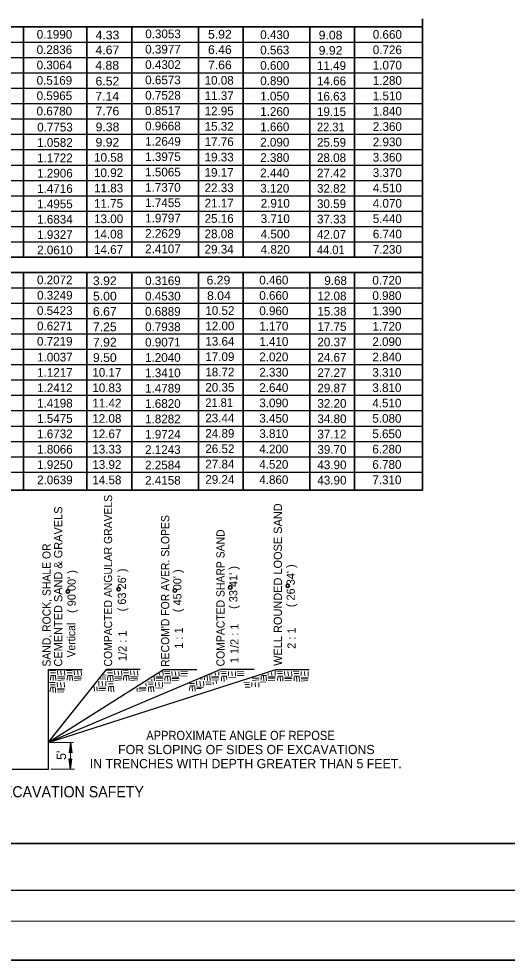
# Model space of a CAD drawing. Extents: x -23 to 389, y -283 to 18.
# Drawn here: x 73.6 to 161.1, y -282.8 to -114.2 of the extents above; entities that cross this region are included whole.
import ezdxf
from ezdxf.enums import TextEntityAlignment as Align

# ---------------------------------------------------------------- set-up
doc = ezdxf.new("R2010")
doc.units = 0
doc.header["$LTSCALE"] = 0.62
doc.linetypes.add('LONG_DASHED', pattern=[7.5, 6, -1.5])
doc.layers.add('1', color=7, linetype='Continuous', lineweight=13)
doc.layers.add('25', color=7, linetype='Continuous', lineweight=25)

msp = doc.modelspace()

# ---------------------------------------------------------------- linework, layer by layer
at = {"layer": '1', "lineweight": 35}
for p, q in [((145.9576, -114.2002), (145.9576, -198.588)), ((34.3627, -115.6166), (145.9595, -115.6166)), ((74.4388, -115.6166), (74.4388, -156.8664)), ((85.8258, -115.6166), (85.8258, -156.8664)), ((93.8538, -115.6166), (93.8538, -156.8664)), ((105.8033, -115.6166), (105.8033, -156.8664)), ((113.8242, -115.6166), (113.8242, -156.8664)), ((125.7867, -115.6166), (125.7867, -156.8664)), ((133.8075, -115.6166), (133.8075, -156.8664)), ((34.3627, -156.8664), (145.9595, -156.8664)), ((34.3627, -159.6164), (145.9595, -159.6164)), ((74.4388, -159.6164), (74.4388, -198.588)), ((85.8258, -159.6164), (85.8258, -198.588)), ((93.8538, -159.6164), (93.8538, -198.588)), ((105.8033, -159.6164), (105.8033, -198.4904)), ((113.8242, -159.6164), (113.8242, -198.4904)), ((125.7867, -159.6164), (125.7867, -198.4904)), ((133.8075, -159.6164), (133.8075, -198.4904)), ((34.3627, -198.588), (145.9576, -198.588)), ((16.069, -261.9017), (377.1528, -261.9017))]:
    msp.add_line(p, q, dxfattribs=at)
at = {"layer": '1', "lineweight": 25}
for p, q in [((37.6627, -118.3666), (145.9595, -118.3666)), ((37.6627, -121.1166), (145.9595, -121.1166)), ((37.6627, -123.8666), (145.9595, -123.8666)), ((37.6627, -126.6166), (145.9595, -126.6166)), ((37.6627, -129.3666), (145.9595, -129.3666)), ((37.6627, -132.1166), (145.9595, -132.1166)), ((37.6627, -134.8666), (145.9595, -134.8666)), ((37.6627, -137.6165), (145.9595, -137.6165)), ((37.6627, -140.3664), (145.9595, -140.3664)), ((37.6627, -143.1164), (145.9595, -143.1164)), ((37.6627, -145.8664), (145.9595, -145.8664)), ((37.6627, -148.6164), (145.9595, -148.6164)), ((37.6627, -151.3664), (145.9595, -151.3664)), ((37.6627, -154.1164), (145.9595, -154.1164)), ((37.6627, -162.3664), (145.9595, -162.3664)), ((37.6627, -165.1164), (145.9595, -165.1164)), ((37.6627, -167.8664), (145.9595, -167.8664)), ((37.6627, -170.6164), (145.9595, -170.6164)), ((37.7412, -173.3671), (145.9595, -173.3671)), ((37.6627, -176.1164), (145.9595, -176.1164)), ((37.6627, -178.8664), (145.9595, -178.8664)), ((37.6627, -181.6164), (145.9595, -181.6164)), ((37.6627, -184.3664), (145.9595, -184.3664)), ((37.6627, -187.1164), (145.9595, -187.1164)), ((37.6627, -189.8664), (145.9595, -189.8664)), ((37.6627, -192.6164), (145.9595, -192.6164)), ((37.6627, -195.3664), (145.9595, -195.3664)), ((78.9154, -248.5837), (78.9154, -230.7363)), ((78.9154, -230.7363), (84.9466, -230.7363)), ((78.9474, -243.7737), (89.3402, -230.7363)), ((78.9474, -243.7737), (99.5462, -230.7363)), ((78.9474, -243.7737), (109.6886, -230.7363)), ((78.9474, -243.8002), (119.6962, -230.7363)), ((95.3533, -230.7363), (89.3221, -230.7363)), ((99.4766, -230.7363), (105.5078, -230.7363)), ((115.7844, -230.7363), (109.7533, -230.7363)), ((119.6476, -230.7363), (125.6788, -230.7363)), ((82.8774, -243.7977), (82.62, -245.671)), ((82.8774, -243.7977), (83.1348, -245.671)), ((82.8793, -248.5963), (82.6218, -246.723)), ((82.8793, -248.5963), (83.1367, -246.723)), ((72.395, -248.5837), (78.9154, -248.5837)), ((-0.5964, -270.2342), (382.7082, -270.2342))]:
    msp.add_line(p, q, dxfattribs=at)
at = {"layer": '1', "linetype": 'LONG_DASHED'}
for p, q in [((80.1572, -230.9622), (79.1358, -230.9157)), ((80.5287, -230.9622), (80.5751, -231.705)), ((81.1323, -230.9622), (81.2251, -231.7515)), ((81.7823, -230.9622), (81.8287, -231.7978)), ((83.1503, -230.9622), (82.1288, -230.9157)), ((83.5218, -230.9622), (83.5682, -231.705)), ((84.1253, -230.9622), (84.2182, -231.7515)), ((84.7753, -230.9622), (84.8218, -231.7978)), ((90.4133, -230.9622), (89.3919, -230.9157)), ((90.7848, -230.9622), (90.8313, -231.705)), ((91.3884, -230.9622), (91.4813, -231.7515)), ((92.0384, -230.9622), (92.0848, -231.7978)), ((93.2763, -230.9622), (92.2549, -230.9157)), ((93.6478, -230.9622), (93.6943, -231.705)), ((94.2514, -230.9622), (94.3443, -231.7515)), ((94.9014, -230.9622), (94.9478, -231.7978)), ((99.4398, -230.9947), (99.4863, -231.8303)), ((119.5295, -230.9947), (119.5759, -231.8303)), ((80.1572, -231.3336), (79.275, -231.3336)), ((79.3215, -231.8907), (79.275, -232.6336)), ((80.2501, -231.7978), (79.3678, -231.7978)), ((79.7393, -231.8907), (79.7858, -232.7264)), ((80.2037, -231.9372), (80.2501, -232.7264)), ((80.5287, -232.2622), (81.8287, -232.2622)), ((80.5751, -231.9836), (81.7823, -232.0301)), ((80.5751, -232.6801), (81.7358, -232.5872)), ((83.1503, -231.3336), (82.2681, -231.3336)), ((82.3146, -231.8907), (82.2681, -232.6336)), ((83.2432, -231.7978), (82.3609, -231.7978)), ((82.7323, -231.8907), (82.7788, -232.7264)), ((83.1968, -231.9372), (83.2432, -232.7264)), ((83.5218, -232.2622), (84.8218, -232.2622)), ((83.5682, -231.9836), (84.7753, -232.0301)), ((83.5682, -232.6801), (84.7288, -232.5872)), ((89.1933, -232.4434), (88.1719, -232.397)), ((89.1933, -232.0852), (88.5484, -232.0559)), ((89.2422, -231.7272), (88.7234, -231.7036)), ((90.4133, -231.3336), (89.5312, -231.3336)), ((89.5777, -231.8907), (89.5312, -232.6336)), ((90.5063, -231.7978), (89.624, -231.7978)), ((89.9954, -231.8907), (90.0419, -232.7264)), ((90.4598, -231.9372), (90.5063, -232.7264)), ((90.7848, -232.2622), (92.0848, -232.2622)), ((90.8313, -231.9836), (92.0384, -232.0301)), ((90.8313, -232.6801), (91.9919, -232.5872)), ((93.2763, -231.3336), (92.3942, -231.3336)), ((92.4407, -231.8907), (92.3942, -232.6336)), ((93.3693, -231.7978), (92.487, -231.7978)), ((92.8584, -231.8907), (92.9049, -232.7264)), ((93.3228, -231.9372), (93.3693, -232.7264)), ((93.6478, -232.2622), (94.9478, -232.2622)), ((93.6943, -231.9836), (94.9014, -232.0301)), ((93.6943, -232.6801), (94.8549, -232.5872)), ((97.4266, -232.4584), (97.4433, -232.7589)), ((97.8613, -231.9697), (97.9077, -232.7589)), ((98.1863, -232.2947), (99.4863, -232.2947)), ((98.2327, -232.0161), (99.4398, -232.0626)), ((98.2327, -232.7126), (99.3933, -232.6197)), ((98.8404, -231.4248), (98.8827, -231.784)), ((100.6778, -231.0597), (99.6563, -231.0133)), ((100.6778, -231.4312), (99.7956, -231.4312)), ((99.8421, -231.9883), (99.7956, -232.7312)), ((100.7707, -231.8954), (99.8884, -231.8954)), ((100.2598, -231.9883), (100.3063, -232.824)), ((100.7243, -232.0347), (100.7707, -232.824)), ((101.0493, -231.0597), (101.0957, -231.8026)), ((101.0493, -232.3597), (102.3493, -232.3597)), ((101.0957, -232.0812), (102.3028, -232.1277)), ((101.6528, -231.0597), (101.7457, -231.8491)), ((102.3028, -231.0597), (102.3493, -231.8954)), ((102.5923, -231.8858), (103.7994, -231.9323)), ((102.6248, -231.0394), (103.8319, -231.0859)), ((102.6248, -231.4301), (103.8319, -231.4766)), ((106.137, -232.4627), (106.6159, -232.4244)), ((106.967, -231.8581), (106.9205, -232.6009)), ((107.3848, -231.8581), (107.4313, -232.6937)), ((107.8956, -231.7652), (107.7932, -231.7652)), ((107.8492, -231.9045), (107.8956, -232.6937)), ((108.1742, -232.2295), (109.4742, -232.2295)), ((108.2173, -231.6199), (108.2206, -231.6723)), ((108.2206, -231.9509), (109.4278, -231.9974)), ((108.2206, -232.6474), (109.3813, -232.5546)), ((108.8215, -231.3012), (108.8706, -231.7188)), ((109.4386, -231.1241), (109.4742, -231.7652)), ((110.7958, -231.0923), (109.7743, -231.0459)), ((110.7958, -231.4637), (109.9136, -231.4637)), ((109.9601, -232.0209), (109.9136, -232.7637)), ((110.8887, -231.928), (110.0064, -231.928)), ((110.3778, -232.0209), (110.4243, -232.8566)), ((110.8423, -232.0673), (110.8696, -232.5318)), ((111.1673, -231.0923), (111.2137, -231.8352)), ((111.2137, -232.1137), (112.4208, -232.1602)), ((111.7708, -231.0923), (111.8637, -231.8817)), ((112.4208, -231.0923), (112.4673, -231.928)), ((112.7428, -231.0394), (113.9499, -231.0859)), ((112.7428, -231.7882), (113.9499, -231.8347)), ((112.8078, -231.3975), (114.015, -231.444)), ((115.4129, -232.2621), (116.7129, -232.2621)), ((115.4593, -232.68), (116.62, -232.5872)), ((117.0688, -231.9232), (117.0223, -232.6661)), ((117.9973, -231.8303), (117.1151, -231.8303)), ((117.4865, -231.9232), (117.533, -232.7589)), ((117.9509, -231.9697), (117.9973, -232.7589)), ((118.2759, -232.2947), (119.5759, -232.2947)), ((118.3049, -231.4591), (118.3223, -231.7375)), ((118.3223, -232.0161), (119.5295, -232.0626)), ((118.3223, -232.7126), (119.483, -232.6197)), ((118.9121, -231.2717), (118.9723, -231.784)), ((120.865, -231.0597), (119.8436, -231.0133)), ((120.865, -231.4312), (119.9828, -231.4312)), ((120.0293, -231.9883), (119.9828, -232.7312)), ((120.9579, -231.8954), (120.0757, -231.8954)), ((120.4471, -231.9883), (120.4936, -232.824)), ((120.9115, -232.0347), (120.9579, -232.824)), ((121.2365, -231.0597), (121.2829, -231.8026)), ((121.2365, -232.3597), (122.5365, -232.3597)), ((121.2829, -232.0812), (122.4901, -232.1277)), ((121.8401, -231.0597), (121.9329, -231.8491)), ((122.4901, -231.0597), (122.5365, -231.8954)), ((123.8256, -231.0923), (122.8042, -231.0459)), ((123.8256, -231.4637), (122.9434, -231.4637)), ((122.9899, -232.0209), (122.9434, -232.7637)), ((123.9185, -231.928), (123.0363, -231.928)), ((123.4077, -232.0209), (123.4542, -232.8566)), ((123.8721, -232.0673), (123.9185, -232.8566)), ((124.1971, -231.0923), (124.2435, -231.8352)), ((124.1971, -232.3923), (125.4971, -232.3923)), ((124.2435, -232.1137), (125.4507, -232.1602)), ((124.8007, -231.0923), (124.8935, -231.8817)), ((125.4507, -231.0923), (125.4971, -231.928)), ((80.1083, -233.0782), (79.0869, -233.0318)), ((80.1083, -233.4497), (79.2262, -233.4497)), ((79.2727, -234.0068), (79.2262, -234.7497)), ((80.2013, -233.9139), (79.319, -233.9139)), ((79.6904, -234.0068), (79.7369, -234.8425)), ((80.1548, -234.0532), (80.2013, -234.8425)), ((80.4798, -233.0782), (80.5263, -233.8211)), ((80.5263, -234.0997), (81.7334, -234.1462)), ((81.0834, -233.0782), (81.1763, -233.8676)), ((81.7334, -233.0782), (81.7798, -233.9139)), ((87.1324, -233.7627), (87.1789, -234.5983)), ((87.5968, -233.8091), (87.6433, -234.5983)), ((87.9218, -232.8341), (87.9683, -233.5769)), ((87.9218, -234.1341), (89.2218, -234.1341)), ((87.9683, -233.8555), (89.1754, -233.902)), ((88.5254, -232.8341), (88.6183, -233.6234)), ((89.1754, -232.8341), (89.2218, -233.6697)), ((90.5435, -232.948), (89.5221, -232.9016)), ((90.5435, -233.3194), (89.6613, -233.3194)), ((89.7078, -233.8766), (89.6613, -234.6194)), ((90.6364, -233.7837), (89.7542, -233.7837)), ((90.1256, -233.8766), (90.1721, -234.7122)), ((90.59, -233.923), (90.6364, -234.7122)), ((94.8164, -234.0847), (94.8495, -234.6471)), ((95.1281, -234.1828), (96.4281, -234.1828)), ((95.1745, -233.9042), (96.3817, -233.9507)), ((96.3997, -233.2063), (96.4281, -233.7185)), ((97.7172, -232.9805), (96.6958, -232.9341)), ((97.7172, -233.3519), (96.835, -233.3519)), ((96.8815, -233.9091), (96.835, -234.6519)), ((97.8101, -233.8162), (96.9278, -233.8162)), ((97.2993, -233.9091), (97.3458, -234.7447)), ((97.7637, -233.9555), (97.8101, -234.7447)), ((98.0887, -232.9805), (98.1351, -233.7233)), ((98.1351, -234.0019), (99.3423, -234.0484)), ((98.6923, -232.9805), (98.7851, -233.7698)), ((99.3423, -232.9805), (99.3887, -233.8162)), ((99.6642, -233.1229), (100.8713, -233.1694)), ((101.0957, -232.7777), (102.2563, -232.6848)), ((105.1023, -233.2217), (104.2202, -233.2217)), ((104.2667, -233.7788), (104.2202, -234.5217)), ((105.1953, -233.6859), (104.313, -233.6859)), ((104.6844, -233.7788), (104.7309, -234.6145)), ((105.1488, -233.8252), (105.1953, -234.6145)), ((105.4738, -232.8502), (105.5203, -233.5931)), ((105.4738, -234.1502), (106.2641, -234.1502)), ((105.5203, -233.8717), (106.7274, -233.9182)), ((106.0774, -232.8502), (106.1703, -233.6396)), ((106.7274, -232.8502), (106.7738, -233.6859)), ((108.0629, -232.9805), (107.0415, -232.9341)), ((108.0629, -233.3519), (107.1808, -233.3519)), ((108.4344, -232.9805), (108.4611, -233.4075)), ((108.9729, -232.7852), (109.0238, -233.2172)), ((114.9764, -233.0456), (113.955, -232.9992)), ((114.9764, -233.417), (114.0943, -233.417)), ((115.0693, -233.8812), (114.1871, -233.8812)), ((115.3479, -233.0456), (115.3943, -233.7884)), ((115.9515, -233.0456), (116.0443, -233.8349)), ((116.6015, -233.0456), (116.6479, -233.8812)), ((117.8719, -233.0131), (116.8505, -232.9667)), ((121.2829, -232.7777), (122.4436, -232.6848)), ((124.2435, -232.8102), (125.4042, -232.7174)), ((80.4798, -234.3782), (81.7798, -234.3782)), ((80.5263, -234.7962), (81.6869, -234.7033)), ((87.9683, -234.552), (89.1289, -234.4592)), ((95.1745, -234.6007), (96.3352, -234.5079))]:
    msp.add_line(p, q, dxfattribs=at)
at = {"layer": '1'}
for p, q in [((79.2047, -243.7973), (83.3847, -243.7973)), ((82.8783, -248.5967), (82.8783, -243.7973)), ((79.3769, -248.5967), (83.613, -248.5967)), ((-17.2618, -275.7896), (382.7082, -275.7896))]:
    msp.add_line(p, q, dxfattribs=at)
at = {"layer": '1', "lineweight": 25}
for points in [[(83.1348, -245.671), (82.8748, -245.526), (82.62, -245.671)], [(82.6218, -246.723), (82.8819, -246.8679), (83.1367, -246.723)]]:
    msp.add_lwpolyline(points, dxfattribs=at)
at = {"layer": '1', "lineweight": 35}
for centre, radius in [((111.5078, -216.039), 0.3315), ((121.819, -215.7327), 0.2891), ((82.4103, -216.7558), 0.3028), ((91.4856, -216.3577), 0.2964), ((101.5777, -216.5696), 0.3115)]:
    msp.add_circle(centre, radius, dxfattribs=at)
at = {"layer": '25', "lineweight": 35}
msp.add_lwpolyline([(-22.7439, -282.7958), (388.9545, -282.7958), (388.9545, 17.5601), (-22.7439, 17.5601)], close=True, dxfattribs=at)

# ---------------------------------------------------------------- texts
at = {"layer": '1'}
for s, height, p in [('0.1990', 1.558, (76.8099, -117.7388)), ('0.3053', 1.558, (96.2727, -117.6589)), ('0.430', 1.558, (116.8828, -117.8098)), ('0.660', 1.558, (137.0598, -117.761)), ('0.2836', 1.558, (76.7989, -120.4888)), ('0.3977', 1.558, (96.2617, -120.4089)), ('0.563', 1.558, (116.8828, -120.5598)), ('0.726', 1.558, (137.0598, -120.511)), ('0.3064', 1.558, (76.7989, -123.2388)), ('0.4302', 1.558, (96.2617, -123.1589)), ('0.600', 1.558, (116.8828, -123.3098)), ('11.49', 1.558, (127.052, -123.3347)), ('1.070', 1.558, (137.0598, -123.261)), ('0.5169', 1.558, (76.7989, -125.9888)), ('0.6573', 1.558, (96.2617, -125.9089)), ('10.08', 1.558, (106.9099, -125.9745)), ('0.890', 1.558, (116.8828, -126.0598)), ('14.66', 1.558, (127.052, -126.0847)), ('1.280', 1.558, (137.0598, -126.011)), ('0.5965', 1.558, (76.7989, -128.7388)), ('0.7528', 1.558, (96.2617, -128.6589)), ('11.37', 1.558, (106.9099, -128.7245)), ('1.050', 1.558, (116.8828, -128.8098)), ('16.63', 1.558, (127.052, -128.8347)), ('1.510', 1.558, (137.0598, -128.761)), ('0.8517', 1.558, (96.2507, -131.4089)), ('0.6780', 1.558, (76.7879, -131.4888)), ('12.95', 1.558, (106.9099, -131.4745)), ('1.260', 1.558, (116.8828, -131.5598)), ('19.15', 1.558, (127.052, -131.5847)), ('1.840', 1.558, (137.0598, -131.511)), ('0.9668', 1.558, (96.2507, -134.1589)), ('15.32', 1.558, (106.9099, -134.2245)), ('1.660', 1.558, (116.8828, -134.3098)), ('2.360', 1.558, (137.0598, -134.261)), ('1.2649', 1.558, (96.2617, -136.9089)), ('17.76', 1.558, (106.9099, -136.9745)), ('2.090', 1.558, (116.8828, -137.0598)), ('25.59', 1.558, (127.052, -137.0847)), ('2.930', 1.558, (137.0598, -137.011)), ('10.58', 1.558, (87.1008, -139.7787)), ('1.3975', 1.558, (96.2617, -139.6587)), ('19.33', 1.558, (106.9099, -139.7245)), ('2.380', 1.558, (116.8828, -139.8098)), ('28.08', 1.558, (127.052, -139.8347)), ('3.360', 1.558, (137.0598, -139.761)), ('10.92', 1.558, (87.0898, -142.5287)), ('1.5065', 1.558, (96.2617, -142.4087)), ('19.17', 1.558, (106.9099, -142.4745)), ('2.440', 1.558, (116.8828, -142.5598)), ('27.42', 1.558, (127.052, -142.5847)), ('3.370', 1.558, (137.0598, -142.511)), ('11.83', 1.558, (87.1008, -145.2787)), ('1.7370', 1.558, (96.2507, -145.1587)), ('22.33', 1.558, (106.9099, -145.2245)), ('3.120', 1.558, (116.8828, -145.3098)), ('32.82', 1.558, (127.052, -145.3347)), ('4.510', 1.558, (137.0598, -145.261)), ('11.75', 1.558, (87.0898, -148.0287)), ('1.7455', 1.558, (96.2617, -147.9087)), ('21.17', 1.558, (106.9099, -147.9745)), ('2.910', 1.558, (116.9681, -148.007)), ('30.59', 1.558, (127.052, -148.0847)), ('4.070', 1.558, (137.0598, -148.011)), ('13.00', 1.558, (87.1008, -150.7787)), ('1.9797', 1.558, (96.2617, -150.6587)), ('25.16', 1.558, (106.9099, -150.7245)), ('3.710', 1.558, (116.9681, -150.757)), ('37.33', 1.558, (127.052, -150.8347)), ('5.440', 1.558, (137.0598, -150.761)), ('14.08', 1.558, (87.0898, -153.5287)), ('2.2629', 1.558, (96.2617, -153.4087)), ('28.08', 1.558, (106.9099, -153.4745)), ('4.500', 1.558, (116.9681, -153.507)), ('42.07', 1.558, (127.052, -153.5847)), ('6.740', 1.558, (137.0598, -153.511)), ('14.67', 1.558, (87.0898, -156.2787)), ('2.4107', 1.558, (96.2617, -156.1587)), ('29.34', 1.558, (106.9099, -156.2245)), ('4.820', 1.558, (116.9681, -156.257)), ('7.230', 1.558, (137.0598, -156.261)), ('0.2072', 1.558, (76.8624, -161.7246)), ('0.460', 1.558, (116.7124, -161.7619)), ('0.3169', 1.558, (96.2561, -161.8728)), ('9.68', 1.558, (128.3641, -161.8465)), ('0.720', 1.558, (136.9788, -161.7878)), ('0.3249', 1.558, (76.8734, -164.4746)), ('0.4530', 1.558, (96.2451, -164.6228)), ('0.660', 1.558, (116.7124, -164.5119)), ('12.08', 1.558, (127.1271, -164.5965)), ('0.980', 1.558, (136.9788, -164.5378)), ('0.5423', 1.558, (76.8624, -167.2246)), ('0.6889', 1.558, (96.2451, -167.3728)), ('10.52', 1.558, (107.0378, -167.2192)), ('0.960', 1.558, (116.7124, -167.2619)), ('15.38', 1.558, (127.1271, -167.3465)), ('1.390', 1.558, (136.9788, -167.2878)), ('0.6271', 1.558, (76.8734, -169.9746)), ('0.7938', 1.558, (96.2451, -170.1228)), ('12.00', 1.558, (107.0378, -169.9692)), ('1.170', 1.558, (116.7124, -170.0119)), ('17.75', 1.558, (127.1271, -170.0965)), ('1.720', 1.558, (136.9788, -170.0378)), ('0.7219', 1.558, (76.8624, -172.7246)), ('0.9071', 1.558, (96.2451, -172.8728)), ('13.64', 1.558, (107.0378, -172.7192)), ('1.410', 1.558, (116.7124, -172.7619)), ('20.37', 1.558, (127.1271, -172.8465)), ('2.090', 1.558, (136.9788, -172.7878)), ('1.2040', 1.558, (96.2451, -175.6228)), ('17.09', 1.558, (107.0378, -175.4692)), ('2.020', 1.558, (116.7124, -175.5119)), ('24.67', 1.558, (127.1271, -175.5965)), ('2.840', 1.558, (136.9788, -175.5378)), ('10.17', 1.558, (86.784, -178.2947)), ('1.3410', 1.558, (96.2451, -178.3728)), ('18.72', 1.558, (107.0378, -178.2192)), ('2.330', 1.558, (116.7124, -178.2619)), ('27.27', 1.558, (127.1271, -178.3465)), ('3.310', 1.558, (136.9788, -178.2878)), ('10.83', 1.558, (86.784, -181.0447)), ('1.4789', 1.558, (96.2451, -181.1228)), ('20.35', 1.558, (107.0378, -180.9692)), ('2.640', 1.558, (116.7124, -181.0119)), ('29.87', 1.558, (127.1271, -181.0965)), ('3.810', 1.558, (136.9788, -181.0378)), ('11.42', 1.558, (86.784, -183.7947)), ('1.6820', 1.558, (96.2451, -183.8728)), ('3.090', 1.558, (116.7124, -183.7619)), ('32.20', 1.558, (127.1271, -183.8465)), ('4.510', 1.558, (136.9788, -183.7878)), ('12.08', 1.558, (86.784, -186.5447)), ('1.8282', 1.558, (96.2451, -186.6228)), ('23.44', 1.558, (107.0378, -186.4692)), ('3.450', 1.558, (116.7124, -186.5119)), ('34.80', 1.558, (127.1271, -186.5965)), ('5.080', 1.558, (136.9788, -186.5378)), ('12.67', 1.558, (86.784, -189.2947)), ('1.9724', 1.558, (96.2451, -189.3728)), ('24.89', 1.558, (107.0378, -189.2192)), ('3.810', 1.558, (116.7124, -189.2619)), ('37.12', 1.558, (127.1271, -189.3465)), ('5.650', 1.558, (136.9788, -189.2878)), ('13.33', 1.558, (86.784, -192.0447)), ('26.52', 1.558, (107.0378, -191.9692)), ('4.200', 1.558, (116.7124, -192.0119)), ('39.70', 1.558, (127.1271, -192.0965)), ('6.280', 1.558, (136.9788, -192.0378)), ('2.1243', 1.558, (96.2451, -192.1228)), ('13.92', 1.558, (86.784, -194.7947)), ('2.2584', 1.558, (96.2451, -194.8728)), ('27.84', 1.558, (107.0378, -194.7192)), ('4.520', 1.558, (116.7124, -194.7619)), ('43.90', 1.558, (127.1271, -194.8465)), ('6.780', 1.558, (136.9788, -194.7878)), ('14.58', 1.558, (86.784, -197.5447)), ('2.4158', 1.558, (96.2451, -197.6228)), ('29.24', 1.558, (107.0378, -197.4692)), ('4.860', 1.558, (116.7124, -197.5119)), ('43.90', 1.558, (127.1271, -197.5965)), ('7.310', 1.558, (136.9788, -197.5378)), ('FOR SLOPING OF SIDES OF EXCAVATIONS', 1.65, (91.4052, -245.8902)), ('IN TRENCHES WITH DEPTH GREATER THAN 5 FEET. ', 1.65, (86.3327, -248.4172))]:
    msp.add_text(s, height=height, dxfattribs=at).set_placement(p)
for s, height, width, p in [(' 4.33', 1.558, 1.05, (86.7603, -117.8668)), (' 5.92', 1.558, 1.05, (106.9099, -117.7245)), (' 9.08', 1.558, 1.05, (126.7522, -117.8722)), (' 4.67', 1.558, 1.05, (86.7493, -120.5288)), (' 6.46', 1.558, 1.05, (106.9099, -120.4745)), (' 9.92', 1.558, 1.05, (126.7522, -120.6222)), (' 4.88', 1.558, 1.05, (86.7163, -123.2788)), (' 7.66', 1.558, 1.05, (106.9099, -123.2245)), (' 6.52', 1.558, 1.05, (86.7493, -126.1168)), (' 7.14', 1.558, 1.05, (86.7163, -128.8228)), (' 7.76', 1.558, 1.05, (86.7493, -131.4848)), (' 9.38', 1.558, 1.05, (86.7603, -134.3228)), ('22.31', 1.558, 0.95, (127.052, -134.3347)), (' 9.92', 1.558, 1.05, (86.7493, -137.0727)), ('44.01', 1.558, 0.95, (127.052, -156.3347)), (' 6.29', 1.558, 1.05, (106.6542, -161.7618)), (' 3.92', 1.558, 1.05, (86.2874, -161.8827)), (' 5.00', 1.558, 1.05, (86.2984, -164.6327)), (' 8.04', 1.558, 1.05, (106.7395, -164.5544)), (' 6.67', 1.558, 1.05, (86.2874, -167.3827)), (' 7.25', 1.558, 1.05, (86.2874, -170.1327)), (' 7.92', 1.558, 1.05, (86.2874, -172.8827)), (' 9.50', 1.558, 1.05, (86.2874, -175.6327)), ('21.81', 1.558, 0.95, (107.0378, -183.7192)), ('APPROXIMATE ANGLE OF REPOSE', 1.65, 0.9, (96.4575, -243.3633)), ('TRENCH EXCAVATION SAFETY', 2, 0.95, (57.7713, -253.6266))]:
    msp.add_text(s, height=height, dxfattribs=dict(at, width=width)).set_placement(p)
at = {"layer": '1', "width": 0.95}
for s, p in [('COMPACTED ANGULAR GRAVELS', (90.3306, -230.1987)), ("RECOM'D FOR AVER. SLOPES", (100.574, -230.2596)), ('COMPACTED SHARP SAND', (110.4863, -230.1767)), ('SAND, ROCK, SHALE OR', (79.3114, -230.2097)), ('Vertical', (83.7244, -228.5797))]:
    msp.add_text(s, height=1.467, rotation=90, dxfattribs=at).set_placement(p)
at = {"layer": '1'}
for s, height, p in [('CEMENTED SAND & GRAVELS', 1.467, (81.4003, -230.2096)), ('WELL ROUNDED LOOSE SAND', 1.467, (120.7688, -230.0752)), ("( 33 41' )", 1.467, (112.7832, -219.8816)), ("( 26 34' )", 1.467, (123.0714, -219.5738)), ("( 90 00' )", 1.467, (83.7963, -220.6042)), ("( 63 26' )", 1.467, (92.8088, -220.3238)), ("( 45 00' )", 1.467, (102.7507, -220.4737)), ('1/2 : 1', 1.467, (92.917, -229.2137)), ('1 : 1 ', 1.467, (103.0093, -227.0074)), ('1 1/2 : 1 ', 1.467, (112.9843, -229.6022)), ('2 : 1  ', 1.467, (123.2248, -227.0222)), ("5'", 1.65, (82.0698, -246.9246))]:
    msp.add_text(s, height=height, rotation=90, dxfattribs=at).set_placement(p)
at = {"layer": '25'}
for s, p in [('0.7753', (80.0827, -134.3634)), ('1.0582', (80.0827, -137.1134)), ('1.1722', (80.0827, -139.8634)), ('1.2906', (80.0827, -142.6134)), ('1.4716', (80.0827, -145.3634)), ('1.4955', (80.0827, -148.1134)), ('1.6834', (80.0828, -150.8634)), ('1.9327', (80.0827, -153.6134)), ('2.0610', (80.0827, -156.3634)), ('1.0037', (80.0759, -175.5532)), ('1.1217', (80.0759, -178.3032)), ('1.2412', (80.0759, -181.0532)), ('1.4198', (80.0759, -183.8032)), ('1.5475', (80.0759, -186.5532)), ('1.6732', (80.0759, -189.3032)), ('1.8066', (80.0759, -192.0532)), ('1.9250', (80.0759, -194.8032)), ('2.0639', (80.0759, -197.5532))]:
    msp.add_text(s, height=1.558, dxfattribs=at).set_placement(p, align=Align.CENTER)

doc.saveas('drawing.dxf')
